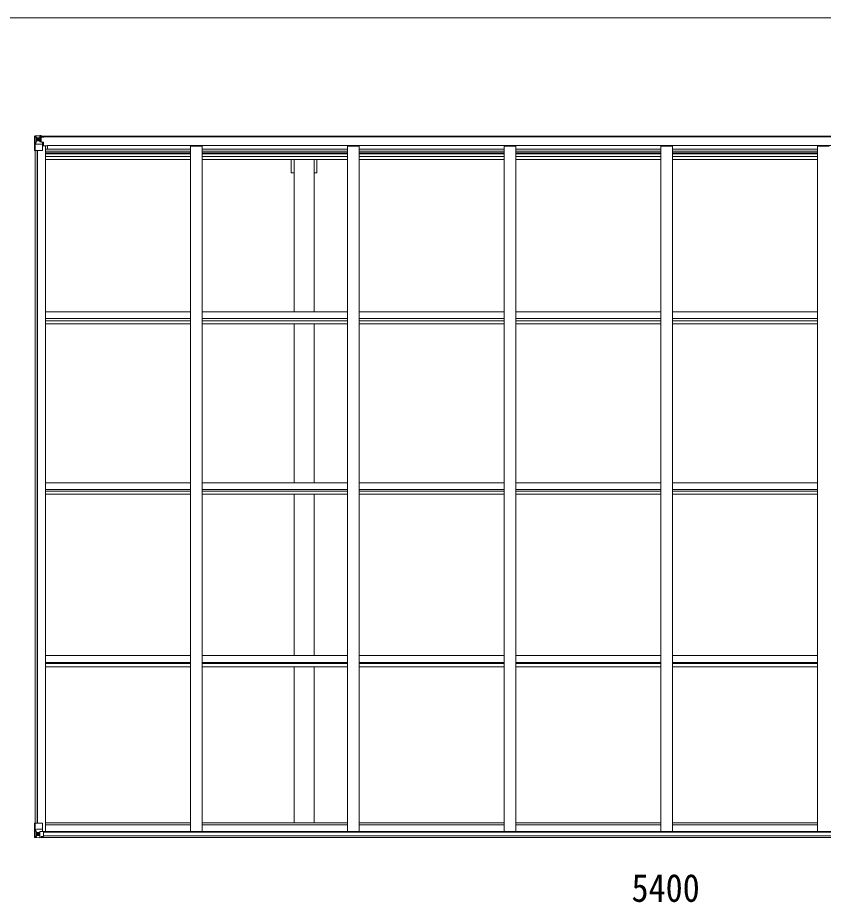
# Model space of a CAD drawing. Units: millimetres at full size, sheet at 1:25; details may follow other scales. Extents: x -6988 to 7066, y -4877 to 4823.
# Drawn here: x -300 to 3144, y 1042 to 4823 of the extents above; entities that cross this region are included whole.
import ezdxf
from ezdxf.enums import TextEntityAlignment as Align

# ---------------------------------------------------------------- set-up
doc = ezdxf.new("R2010")
doc.units = ezdxf.units.MM
doc.header["$LTSCALE"] = 25
for name, color, linetype, lineweight in [('0-1_本体', 4, 'Continuous', 9), ('0-2_部品', 7, 'Continuous', 9), ('0-A_寸法', 6, 'Continuous', 9), ('F-0_240', 7, 'Continuous', 9)]:
    doc.layers.add(name, color=color, linetype=linetype, lineweight=lineweight)
doc.styles.add('ＭＳ ゴシック', font='')
doc.styles.get('ＭＳ ゴシック').set_extended_font_data('MS Gothic')

msp = doc.modelspace()

# ---------------------------------------------------------------- linework, layer by layer
at = {"layer": '0-1_本体'}
for p, q in [((-204.37, 4316.31), (5152.63, 4316.31)), ((-204.37, 4314.25), (5152.63, 4314.25)), ((-193.87, 4274.62), (-180.87, 4274.62)), ((-180.87, 1344.1), (-180.87, 4274.62)), ((-173.37, 4276.05), (5121.63, 4276.05)), ((-173.37, 4260.97), (-173.37, 4276.05)), ((439.13, 4274.01), (489.13, 4274.01)), ((439.13, 1344.1), (439.13, 4274.01)), ((489.13, 1344.1), (489.13, 4274.01)), ((1109.13, 4274.01), (1159.13, 4274.01)), ((1109.13, 1344.1), (1109.13, 4274.01)), ((1159.13, 1344.1), (1159.13, 4274.01)), ((1779.13, 4274.01), (1829.13, 4274.01)), ((1779.13, 1344.1), (1779.13, 4274.01)), ((1829.13, 1344.1), (1829.13, 4274.01)), ((2449.13, 4274.01), (2499.13, 4274.01)), ((2449.13, 1344.1), (2449.13, 4274.01)), ((2499.13, 1344.1), (2499.13, 4274.01)), ((3169.13, 4274.01), (3119.13, 4274.01)), ((3119.13, 1344.1), (3119.13, 4274.01)), ((-225.87, 1380.45), (-225.87, 4255.54)), ((-216.87, 1380.45), (-216.87, 4255.54)), ((-216.17, 1380.45), (-216.17, 4255.54)), ((-180.87, 4260.97), (439.13, 4260.97)), ((-180.87, 4251.61), (439.13, 4251.61)), ((-180.87, 4244.53), (439.13, 4244.53)), ((-180.87, 4240.75), (439.13, 4240.75)), ((489.13, 4260.97), (1109.13, 4260.97)), ((489.13, 4251.61), (1109.13, 4251.61)), ((489.13, 4244.53), (1109.13, 4244.53)), ((489.13, 4240.75), (1109.13, 4240.75)), ((1159.13, 4260.97), (1779.13, 4260.97)), ((1159.13, 4251.61), (1779.13, 4251.61)), ((1159.13, 4244.53), (1779.13, 4244.53)), ((1159.13, 4240.75), (1779.13, 4240.75)), ((1829.13, 4260.97), (2449.13, 4260.97)), ((1829.13, 4251.61), (2449.13, 4251.61)), ((1829.13, 4244.53), (2449.13, 4244.53)), ((1829.13, 4240.75), (2449.13, 4240.75)), ((2499.13, 4260.97), (3119.13, 4260.97)), ((2499.13, 4251.61), (3119.13, 4251.61)), ((2499.13, 4244.53), (3119.13, 4244.53)), ((2499.13, 4240.75), (3119.13, 4240.75)), ((-180.87, 4229.4), (439.13, 4229.4)), ((-180.87, 4216.58), (439.13, 4216.58)), ((489.13, 4229.4), (1109.13, 4229.4)), ((489.13, 4216.58), (1109.13, 4216.58)), ((869.13, 4160.31), (869.13, 4216.58)), ((881.63, 3565.82), (881.63, 4216.58)), ((966.63, 3565.82), (966.63, 4216.58)), ((1159.13, 4229.4), (1779.13, 4229.4)), ((1159.13, 4216.58), (1779.13, 4216.58)), ((1829.13, 4229.4), (2449.13, 4229.4)), ((1829.13, 4216.58), (2449.13, 4216.58)), ((2499.13, 4229.4), (3119.13, 4229.4)), ((2499.13, 4216.58), (3119.13, 4216.58)), ((869.13, 4160.31), (881.63, 4160.31)), ((-180.08, 3565.82), (439.13, 3565.82)), ((489.13, 3565.82), (1109.13, 3565.82)), ((1159.13, 3565.82), (1779.13, 3565.82)), ((1829.13, 3565.82), (2449.13, 3565.82)), ((2499.13, 3565.82), (3119.13, 3565.82)), ((-180.08, 3536.74), (439.13, 3536.74)), ((-180.08, 3527.25), (439.13, 3527.25)), ((489.13, 3536.74), (1109.13, 3536.74)), ((489.13, 3527.25), (1109.13, 3527.25)), ((1159.13, 3536.74), (1779.13, 3536.74)), ((1159.13, 3527.25), (1779.13, 3527.25)), ((1829.13, 3536.74), (2449.13, 3536.74)), ((1829.13, 3527.25), (2449.13, 3527.25)), ((2499.13, 3536.74), (3119.13, 3536.74)), ((2499.13, 3527.25), (3119.13, 3527.25)), ((-180.08, 3514.36), (439.13, 3514.36)), ((489.13, 3514.36), (1109.13, 3514.36)), ((881.63, 2835), (881.63, 3514.36)), ((966.63, 2835), (966.63, 3514.36)), ((1159.13, 3514.36), (1779.13, 3514.36)), ((1829.13, 3514.36), (2449.13, 3514.36)), ((2499.13, 3514.36), (3119.13, 3514.36)), ((-180.87, 2835), (439.13, 2835)), ((-180.87, 2805.55), (439.13, 2805.55)), ((-180.87, 2798.48), (439.13, 2798.48)), ((489.13, 2835), (1109.13, 2835)), ((489.13, 2805.55), (1109.13, 2805.55)), ((489.13, 2798.48), (1109.13, 2798.48)), ((1159.13, 2835), (1779.13, 2835)), ((1159.13, 2805.55), (1779.13, 2805.55)), ((1159.13, 2798.48), (1779.13, 2798.48)), ((1829.13, 2835), (2449.13, 2835)), ((1829.13, 2805.55), (2449.13, 2805.55)), ((1829.13, 2798.48), (2449.13, 2798.48)), ((2499.13, 2835), (3119.13, 2835)), ((2499.13, 2805.55), (3119.13, 2805.55)), ((2499.13, 2798.48), (3119.13, 2798.48)), ((-180.87, 2785.51), (439.13, 2785.51)), ((489.13, 2785.51), (1109.13, 2785.51)), ((881.63, 2096.21), (881.63, 2785.51)), ((966.63, 2096.21), (966.63, 2785.51)), ((1159.13, 2785.51), (1779.13, 2785.51)), ((1829.13, 2785.51), (2449.13, 2785.51)), ((2499.13, 2785.51), (3119.13, 2785.51)), ((-180.08, 2096.21), (439.13, 2096.21)), ((489.13, 2096.21), (1109.13, 2096.21)), ((1159.13, 2096.21), (1779.13, 2096.21)), ((1829.13, 2096.21), (2449.13, 2096.21)), ((2499.13, 2096.21), (3119.13, 2096.21)), ((-180.08, 2066.48), (439.13, 2066.48)), ((-180.08, 2061.85), (439.13, 2061.85)), ((-180.08, 2048.83), (439.13, 2048.83)), ((489.13, 2066.48), (1109.13, 2066.48)), ((489.13, 2061.85), (1109.13, 2061.85)), ((489.13, 2048.83), (1109.13, 2048.83)), ((881.63, 2048.83), (881.63, 1381.32)), ((966.63, 2048.83), (966.63, 1381.32)), ((1159.13, 2066.48), (1779.13, 2066.48)), ((1159.13, 2061.85), (1779.13, 2061.85)), ((1159.13, 2048.83), (1779.13, 2048.83)), ((1829.13, 2066.48), (2449.13, 2066.48)), ((1829.13, 2061.85), (2449.13, 2061.85)), ((1829.13, 2048.83), (2449.13, 2048.83)), ((2499.13, 2066.48), (3119.13, 2066.48)), ((2499.13, 2061.85), (3119.13, 2061.85)), ((2499.13, 2048.83), (3119.13, 2048.83)), ((-180.87, 1381.32), (439.13, 1381.32)), ((-180.87, 1372.2), (439.13, 1372.2)), ((489.13, 1381.32), (1109.13, 1381.32)), ((489.13, 1372.2), (1109.13, 1372.2)), ((1159.13, 1381.32), (1779.13, 1381.32)), ((1159.13, 1372.2), (1779.13, 1372.2)), ((1829.13, 1381.32), (2449.13, 1381.32)), ((1829.13, 1372.2), (2449.13, 1372.2)), ((2499.13, 1381.32), (3119.13, 1381.32)), ((2499.13, 1372.2), (3119.13, 1372.2)), ((-189.91, 1344.1), (5154.13, 1344.1)), ((-189.37, 1341.74), (5137.63, 1341.74)), ((-189.37, 1326.08), (5137.63, 1326.08)), ((-199.37, 1318.65), (5147.63, 1318.65))]:
    msp.add_line(p, q, dxfattribs=at)
msp.add_lwpolyline([(966.63, 4160.31), (979.13, 4160.31), (979.13, 4216.58)], dxfattribs=at)
at = {"layer": '0-2_部品'}
for p, q in [((-227.87, 4316.25), (-227.87, 4316.21)), ((-226.93, 4317.25), (-226.93, 4317.25)), ((-226.93, 4317.21), (-226.93, 4317.25)), ((-217.96, 4317.64), (-225.88, 4317.17)), ((-225.02, 4316.2), (-225.03, 4316.13)), ((-225.03, 4255.54), (-225.03, 4316.13)), ((-221.06, 4312.75), (-223.79, 4316.42)), ((-205.87, 4318.43), (-217.87, 4317.65)), ((-199.37, 4318.94), (-205.87, 4318.54)), ((-205.87, 4292.45), (-205.87, 4318.54)), ((-205.87, 4317.66), (-199.37, 4318.06)), ((-204.37, 4312.84), (-205.87, 4312.84)), ((-199.37, 4317.13), (-204.37, 4317.04)), ((-203.87, 4312.48), (-204.37, 4312.48)), ((-204.26, 4311.18), (-200.37, 4311.18)), ((-203.87, 4313.5), (-203.87, 4311.55)), ((-195.87, 4313.5), (-203.87, 4313.5)), ((-195.87, 4313.48), (-203.87, 4313.48)), ((-193.87, 4311.63), (-203.87, 4311.55)), ((-203.87, 4311.38), (-203.87, 4311.55)), ((-203.87, 4311.55), (-203.87, 4311.55)), ((-200.37, 4291.44), (-200.37, 4311.41)), ((-199.37, 4318.06), (-199.37, 4318.94)), ((-199.37, 4317.54), (-199.37, 4318.06)), ((-199.37, 4317.54), (-199.37, 4317.13)), ((-199.37, 4317.13), (-199.37, 4316.31)), ((-194.37, 4316.74), (-194.37, 4316.31)), ((-194.07, 4316.74), (-194.37, 4316.74)), ((-194.07, 4316.74), (-192.38, 4316.31)), ((-193.87, 4313.24), (-188.87, 4313.24)), ((-193.87, 4311.63), (-193.87, 4313.24)), ((-188.87, 4314.25), (-188.87, 4313.24)), ((-188.87, 4313.24), (-187.87, 4313.24)), ((-187.87, 4313.24), (-187.87, 4314.25)), ((-187.87, 4313.24), (-187.87, 4311.68)), ((-187.87, 4311.56), (-187.87, 4311.68)), ((-224.48, 4282.42), (-220.34, 4294.51)), ((-224.48, 4282.42), (-217.87, 4282.21)), ((-220.2, 4309.25), (-217.87, 4309.3)), ((-220.2, 4295.77), (-220.2, 4309.25)), ((-217.87, 4295.74), (-220.2, 4295.77)), ((-217.87, 4309.3), (-205.87, 4309.3)), ((-217.87, 4295.74), (-205.87, 4295.74)), ((-217.87, 4295.74), (-217.87, 4295.74)), ((-217.87, 4282.21), (-193.87, 4282.21)), ((-212.39, 4302.1), (-212.39, 4301.14)), ((-206.87, 4309.3), (-205.87, 4309.3)), ((-204.37, 4309.3), (-205.87, 4309.3)), ((-204.37, 4295.74), (-205.87, 4295.74)), ((-205.04, 4292.19), (-194.7, 4290.53)), ((-205.04, 4291.55), (-205.04, 4292.19)), ((-194.7, 4289.9), (-205.04, 4291.55)), ((-200.37, 4307.55), (-204.37, 4307.55)), ((-200.37, 4299.34), (-204.37, 4299.34)), ((-194.7, 4290.53), (-194.7, 4289.9)), ((-194.42, 4290.46), (-190.37, 4290.42)), ((-193.87, 4256.54), (-193.87, 4289.64)), ((-189.37, 4278.54), (-193.87, 4278.54)), ((-173.37, 4275.23), (-193.87, 4275.23)), ((-189.37, 4290.41), (-190.37, 4290.42)), ((-190.37, 4288.69), (-189.37, 4288.69)), ((-189.37, 4275.23), (-189.37, 4290.41)), ((-225.03, 4255.54), (-194.87, 4255.54)), ((-227.87, 1380.45), (-194.87, 1380.45)), ((-227.87, 1319.74), (-227.87, 1380.45)), ((-225.03, 1380.45), (-225.03, 1319.86)), ((-193.87, 1379.45), (-193.87, 1346.35)), ((-224.48, 1353.56), (-217.87, 1353.78)), ((-224.48, 1353.56), (-220.34, 1341.48)), ((-217.87, 1340.25), (-220.2, 1340.22)), ((-220.2, 1340.22), (-220.2, 1326.74)), ((-220.2, 1326.74), (-217.87, 1326.68)), ((-217.87, 1353.78), (-193.87, 1353.78)), ((-217.87, 1340.25), (-217.87, 1340.25)), ((-205.87, 1340.25), (-217.87, 1340.25)), ((-217.87, 1326.69), (-205.87, 1326.69)), ((-213.35, 1333.89), (-213.35, 1334.85)), ((-205.87, 1344.23), (-199.37, 1344.23)), ((-205.87, 1344.23), (-205.87, 1317.45)), ((-194.69, 1346.09), (-205.04, 1344.44)), ((-205.04, 1344.44), (-205.04, 1344.23)), ((-202.35, 1344.23), (-194.69, 1345.46)), ((-199.37, 1344.23), (-190.37, 1344.2)), ((-194.69, 1345.46), (-194.69, 1346.09)), ((-189.37, 1343.29), (-189.37, 1323.14)), ((-226.93, 1318.78), (-226.93, 1318.73)), ((-217.96, 1318.35), (-225.88, 1318.82)), ((-225.02, 1319.79), (-225.03, 1319.86)), ((-221.06, 1323.24), (-223.79, 1319.57)), ((-205.87, 1317.56), (-217.87, 1318.34)), ((-199.37, 1317.05), (-199.37, 1322.99)), ((-190.37, 1322.42), (-199.37, 1322.37))]:
    msp.add_line(p, q, dxfattribs=at)
for points in [[(-227.87, 4316.21), (-227.87, 4255.54), (-225.03, 4255.54)], [(-226.93, 4317.25), (-217.87, 4317.81), (-205.87, 4318.54)], [(-199.37, 4317.54), (-204.37, 4317.54), (-204.37, 4292.08)], [(-203.87, 4312.48), (-195.87, 4312.48), (-195.87, 4314.25)], [(-188.87, 4311.51), (-203.87, 4311.38), (-203.87, 4311.38)], [(-193.87, 4311.63), (-193.87, 4311.62), (-187.87, 4311.68)], [(-214.31, 4303.06), (-215.27, 4303.06), (-215.27, 4304.02), (-214.31, 4304.02)], [(-213.35, 4304.98), (-213.35, 4305.94), (-212.39, 4305.94), (-212.39, 4304.98)], [(-212.39, 4301.14), (-213.35, 4301.14), (-213.35, 4302.1)], [(-211.43, 4304.02), (-210.47, 4304.02), (-210.47, 4303.06), (-211.43, 4303.06)], [(-190.37, 4290.42), (-190.37, 4288.69), (-193.87, 4288.67)], [(-214.31, 1331.97), (-215.27, 1331.97), (-215.27, 1332.93), (-214.31, 1332.93)], [(-213.35, 1334.85), (-212.39, 1334.85), (-212.39, 1333.89)], [(-212.39, 1331.01), (-212.39, 1330.05), (-213.35, 1330.05), (-213.35, 1331.01)], [(-211.43, 1332.93), (-210.47, 1332.93), (-210.47, 1331.97), (-211.43, 1331.97)], [(-226.93, 1318.73), (-217.87, 1318.18), (-199.37, 1317.05)], [(-189.37, 1323.14), (-189.38, 1323.03), (-199.37, 1322.99)]]:
    msp.add_lwpolyline(points, dxfattribs=at)
for centre in [(-212.87, 4303.54), (-212.87, 1332.45)]:
    msp.add_circle(centre, 5.3, dxfattribs=at)
for centre, radius, start, end in [((-226.87, 4316.26), 1, 93.50017, 180.00079), ((-226.87, 4316.25), 0.999, 93.4424, 179.95083), ((-226.87, 4316.21), 0.999, 93.4424, 179.95083), ((-225.72, 4329.86), 12.7, 269.24466, 275.10311), ((-223.74, 4316.25), 1.28, 131.17831, 182.45895), ((-203.87, 4314), 0.5, 179.99802, 269.99691), ((-203.87, 4313.98), 0.5, 180.00109, 270.00109), ((-203.87, 4311.05), 0.5, 90.52895, 180.04464), ((-203.86, 4310.87), 0.513, 91.88028, 181.04707), ((-188.73, 4319.2), 7.69, 268.96999, 276.43426), ((-214.31, 4304.98), 0.96, 270, 0), ((-214.31, 4302.1), 0.96, 0, 90), ((-211.43, 4304.98), 0.96, 180, 270), ((-211.43, 4302.1), 0.96, 90, 180), ((-204.93, 4293.12), 0.937, 182.32209, 263.26766), ((-204.93, 4292.48), 0.937, 182.32209, 263.26766), ((-194.8, 4289.6), 0.937, 2.32209, 83.26766), ((-194.8, 4288.97), 0.937, 2.32209, 83.26766), ((-194.87, 4256.54), 1, 270, 0), ((-194.87, 1379.45), 1, 0, 90), ((-214.31, 1333.89), 0.96, 270, 0), ((-214.31, 1331.01), 0.96, 0, 90), ((-211.43, 1333.89), 0.96, 180, 270), ((-211.43, 1331.01), 0.96, 90, 180), ((-204.93, 1343.5), 0.937, 96.73234, 129.06602), ((-194.8, 1347.02), 0.937, 276.73234, 357.67791), ((-194.8, 1346.39), 0.937, 276.73234, 357.67791), ((-226.87, 1319.78), 0.999, 180.04917, 266.5576), ((-226.87, 1319.74), 0.999, 180.04917, 266.5576), ((-226.87, 1319.73), 1, 179.99921, 266.49983), ((-225.72, 1306.13), 12.7, 84.89689, 90.75534), ((-223.74, 1319.74), 1.28, 177.54105, 228.82169)]:
    msp.add_arc(centre, radius, start, end, dxfattribs=at)
for centre, major_axis, ratio, start_param, end_param in [((-25.93, 4329.57), (201, 12.36), 0.060933, 3.1373463, 3.1378449), ((-224.93, 4317.33), (2, 0.12), 0.060933, 3.1378449, 4.2119296), ((-224.74, 4314.24), (-0.02, 3), 0.466854, 5.5234897, 6.1575023), ((-223.07, 4309.16), (0.03, 5), 0.573921, 4.7320603, 5.5159136), ((-223.76, 4284.77), (0.85, 2.32), 0.403757, 2.3087461, 3.2744049), ((-221.61, 4295.79), (0, 3), 0.468246, 4.2703918, 4.7058971), ((-299.62, 4309.3), (81.75, 0), 0.061163, 0, 0.0007725), ((-223.76, 1351.22), (0.85, -2.32), 0.403757, 3.0087805, 3.9744392), ((-223.07, 1326.82), (0.03, -5), 0.573921, 0.7672717, 1.551125), ((-221.61, 1340.19), (0, -3), 0.468246, 1.5772882, 2.0127935), ((-299.62, 1326.69), (81.75, 0), 0.061163, 6.2824128, 6.2831853), ((-190.37, 1343.29), (1, -0.021), 0.906239, 0.0187047, 1.589501), ((-224.93, 1318.66), (2, -0.12), 0.060933, 2.0712557, 3.1453404), ((-25.93, 1306.42), (201, -12.36), 0.060933, 3.1453404, 3.145839), ((-224.74, 1321.75), (-0.02, -3), 0.466854, 0.125683, 0.7596956), ((-190.37, 1323.13), (1, 0.012), 0.707053, 4.7036637, 6.124411)]:
    msp.add_ellipse(centre, major_axis=major_axis, ratio=ratio, start_param=start_param, end_param=end_param, dxfattribs=at)
at = {"layer": 'F-0_240', "color": 5}
msp.add_line((-6987.88, 4822.79), (6712.12, 4822.79), dxfattribs=at)

# ---------------------------------------------------------------- texts
at = {"layer": '0-A_寸法', "color": 7, "style": 'ＭＳ ゴシック', "width": 0.9}
msp.add_text('5400', height=119.1, dxfattribs=at).set_placement((2324.13, 1007.89), align=Align.BOTTOM_LEFT)

doc.saveas('drawing.dxf')
